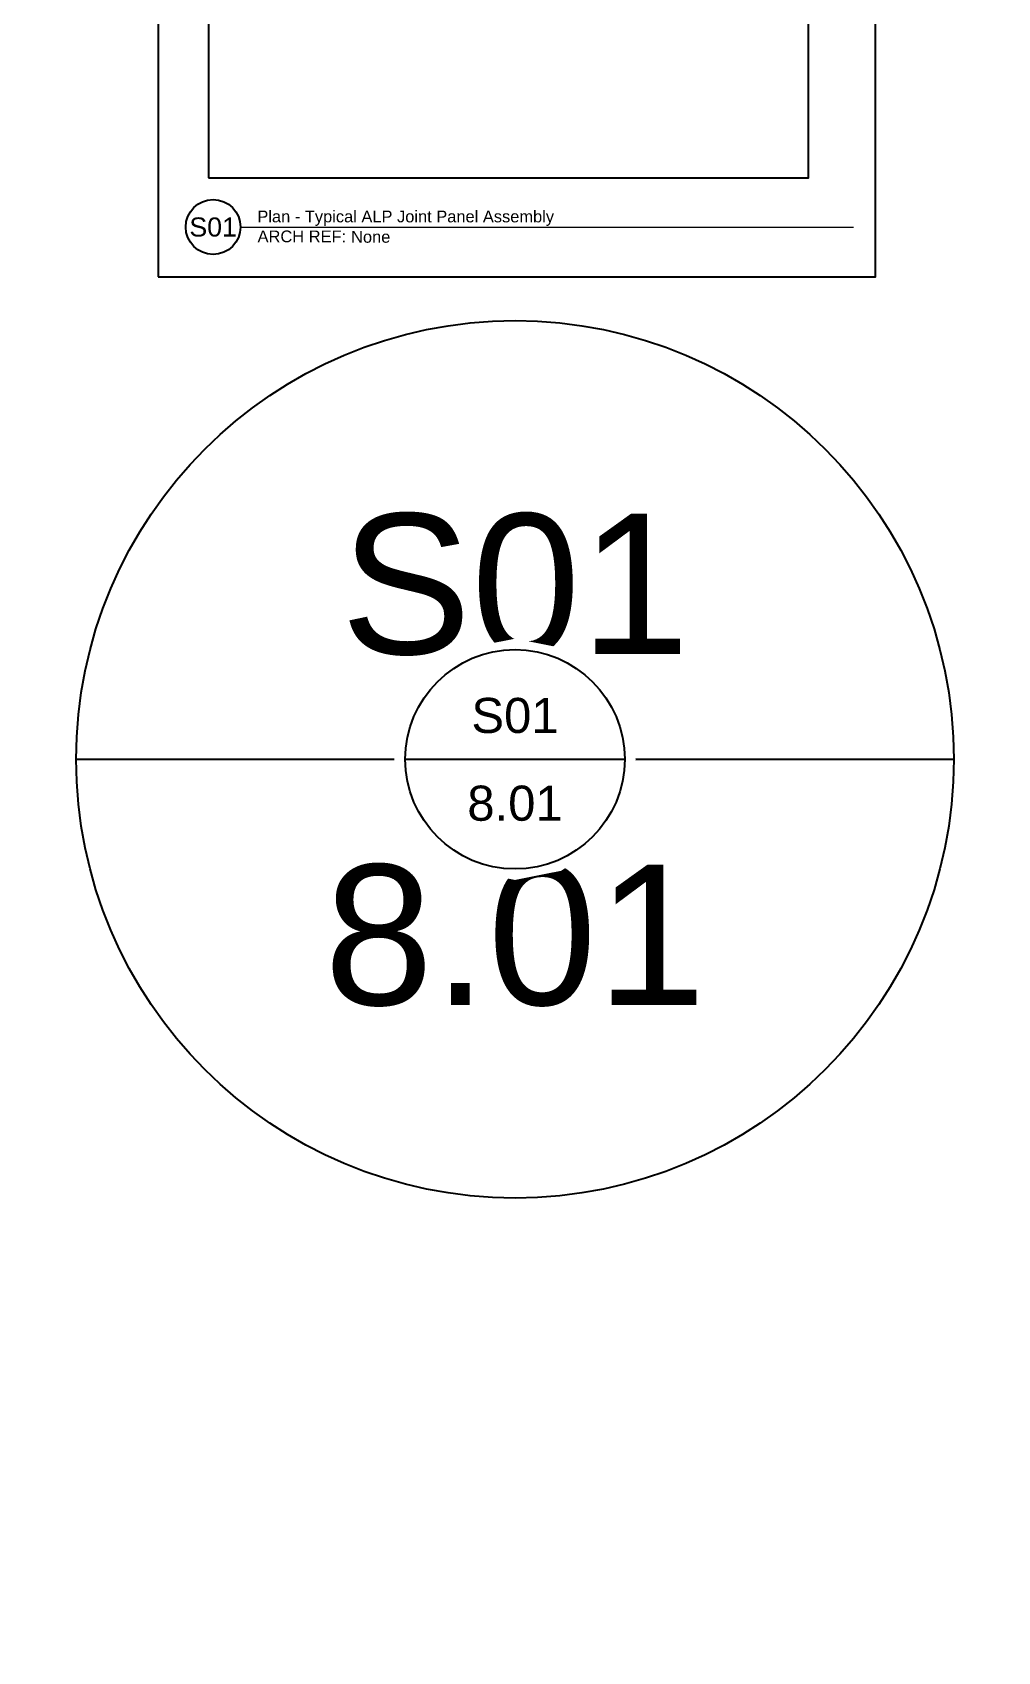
# Model space of a CAD drawing. Header units: inches. Extents: x -301 to 39679, y -468 to 370.
# Drawn here: x -25.8 to 18.2, y -422.4 to -348.6 of the extents above; entities that cross this region are included whole.
import ezdxf
from ezdxf.enums import TextEntityAlignment as Align

# ---------------------------------------------------------------- set-up
doc = ezdxf.new("R2010")
doc.units = ezdxf.units.IN
doc.header["$MEASUREMENT"] = 0
doc.layers.get('Defpoints').update_dxf_attribs({"color": 3})
for name, color, linetype, plot in [('Defpoints @ 1', 3, 'Continuous', False), ('Defpoints @ 4', 3, 'Continuous', False), ('NSE-Border', 156, 'Continuous', False)]:
    doc.layers.add(name, color=color, linetype=linetype, plot=plot)
doc.layers.add('NSE-Detail Border', color=7, linetype='Continuous')
doc.layers.add('Wipeouts', color=7, linetype='Continuous')
doc.layers.add('NSE-Title', color=51, linetype='Continuous', lineweight=9)
doc.styles.add('001 - NSSM - Standard', font='arial.ttf', dxfattribs={"height": 0.1})
doc.styles.add('004 - NSSM - Standard', font='arial.ttf', dxfattribs={"height": 0.4})
doc.styles.add('008 - NSSM - Standard', font='arial.ttf', dxfattribs={"height": 0.8})
doc.styles.add('Anno - NSSM - Standard', font='arial.ttf', dxfattribs={"height": 0.1})

# ---------------------------------------------------------------- blocks, each defined once
blk = doc.blocks.new('*U282')
blk.add_wipeout([(7.41, 1.129), (7.41, 0), (0, 0), (0, 11.313), (8.172, 11.313), (8.172, 0), (7.41, 0), (7.41, 11.271), (0.573, 11.271), (0.573, 1.129)])
at = {"layer": 'Defpoints', "ltscale": 0.0625}
blk.add_lwpolyline([(0.573, 1.129), (7.41, 1.129), (7.41, 11.271), (0.573, 11.271)], close=True, dxfattribs=at)
at = {"layer": 'Defpoints'}
blk.add_circle((0.625, 0.567), 0.312, dxfattribs=at)
at = {"layer": 'NSE-Border', "ltscale": 0.0625}
blk.add_lwpolyline([(0, 0), (8.172, 0), (8.172, 11.313), (0, 11.313)], close=True, dxfattribs=at)
at = {"layer": 'NSE-Title'}
blk.add_line((0.938, 0.567), (7.922, 0.567), dxfattribs=at)
at = {"layer": 'Defpoints', "style": '008 - NSSM - Standard'}
blk.add_attdef('DETAIL_NUMBER', text='', height=0.218, dxfattribs=at).set_placement((0.625, 0.567), align=Align.MIDDLE_CENTER)
at = {"layer": 'NSE-Title', "style": '004 - NSSM - Standard'}
blk.add_text('ARCH REF:', height=0.1341, dxfattribs=at).set_placement((1.636, 0.46), align=Align.MIDDLE_CENTER)
for tag, p in [('DETAIL_DESCRIPTION', (1.129, 0.62)), ('ARCH_REF', (2.197, 0.388))]:
    blk.add_attdef(tag, p, '', height=0.134, dxfattribs=at)
blk = doc.blocks.new('*U7')
at = {"style": '001 - NSSM - Standard'}
blk.add_attdef('NOTE2_001', (-0.0001, -0.6356), '', height=0.0001, dxfattribs=at)
blk.add_wipeout([(0, 0.3437), (0.1315, 0.3176), (0.2431, 0.2431), (0.3176, 0.1315), (0.3437, 0), (0.3176, -0.1315), (0.2431, -0.2431), (0.1315, -0.3176), (0, -0.3438), (-0.1315, -0.3176), (-0.2431, -0.2431), (-0.3176, -0.1315), (-0.3438, 0), (-0.3176, 0.1315), (-0.2431, 0.2431), (-0.1315, 0.3176)]).dxf.layer = 'Wipeouts'
blk.add_line((-0.3125, 0), (0.3125, 0))
blk.add_circle((0, 0), 0.3125)
at = {"color": 5, "style": 'Anno - NSSM - Standard'}
for tag, p in [('VIEW_NUMBER', (0, 0.125)), ('SHEET_NUMBER', (0, -0.125))]:
    blk.add_attdef(tag, text='', height=0.1, dxfattribs=at).set_placement(p, align=Align.MIDDLE_CENTER)
blk = doc.blocks.new('*U402')
at = {"layer": 'Defpoints @ 4', "color": 5, "xscale": 64, "yscale": 64, "zscale": 64}
blk.add_blockref('*U7', (-3.79, -381.75), dxfattribs=at).add_auto_attribs({'VIEW_NUMBER': 'S01', 'SHEET_NUMBER': '8.01', 'NOTE2_001': 'Note'})
at = {"layer": 'Defpoints @ 1', "color": 5, "xscale": 16, "yscale": 16, "zscale": 16}
blk.add_blockref('*U7', (-3.79, -381.75), dxfattribs=at).add_auto_attribs({'VIEW_NUMBER': 'S01', 'SHEET_NUMBER': '8.01', 'NOTE2_001': 'Note'})

msp = doc.modelspace()

# ---------------------------------------------------------------- block references
at = {"layer": 'Defpoints'}
msp.add_blockref('*U402', (0, 0), dxfattribs=at)

# ---------------------------------------------------------------- next in the draw order: block references
at = {"layer": 'NSE-Detail Border', "xscale": 4, "yscale": 4, "zscale": 4}
msp.add_blockref('*U282', (-20.05002, -359.75), dxfattribs=at).add_auto_attribs({'DETAIL_DESCRIPTION': 'Plan - Typical ALP Joint Panel Assembly', 'ARCH_REF': 'None', 'DETAIL_NUMBER': 'S01'})

doc.saveas('drawing.dxf')
